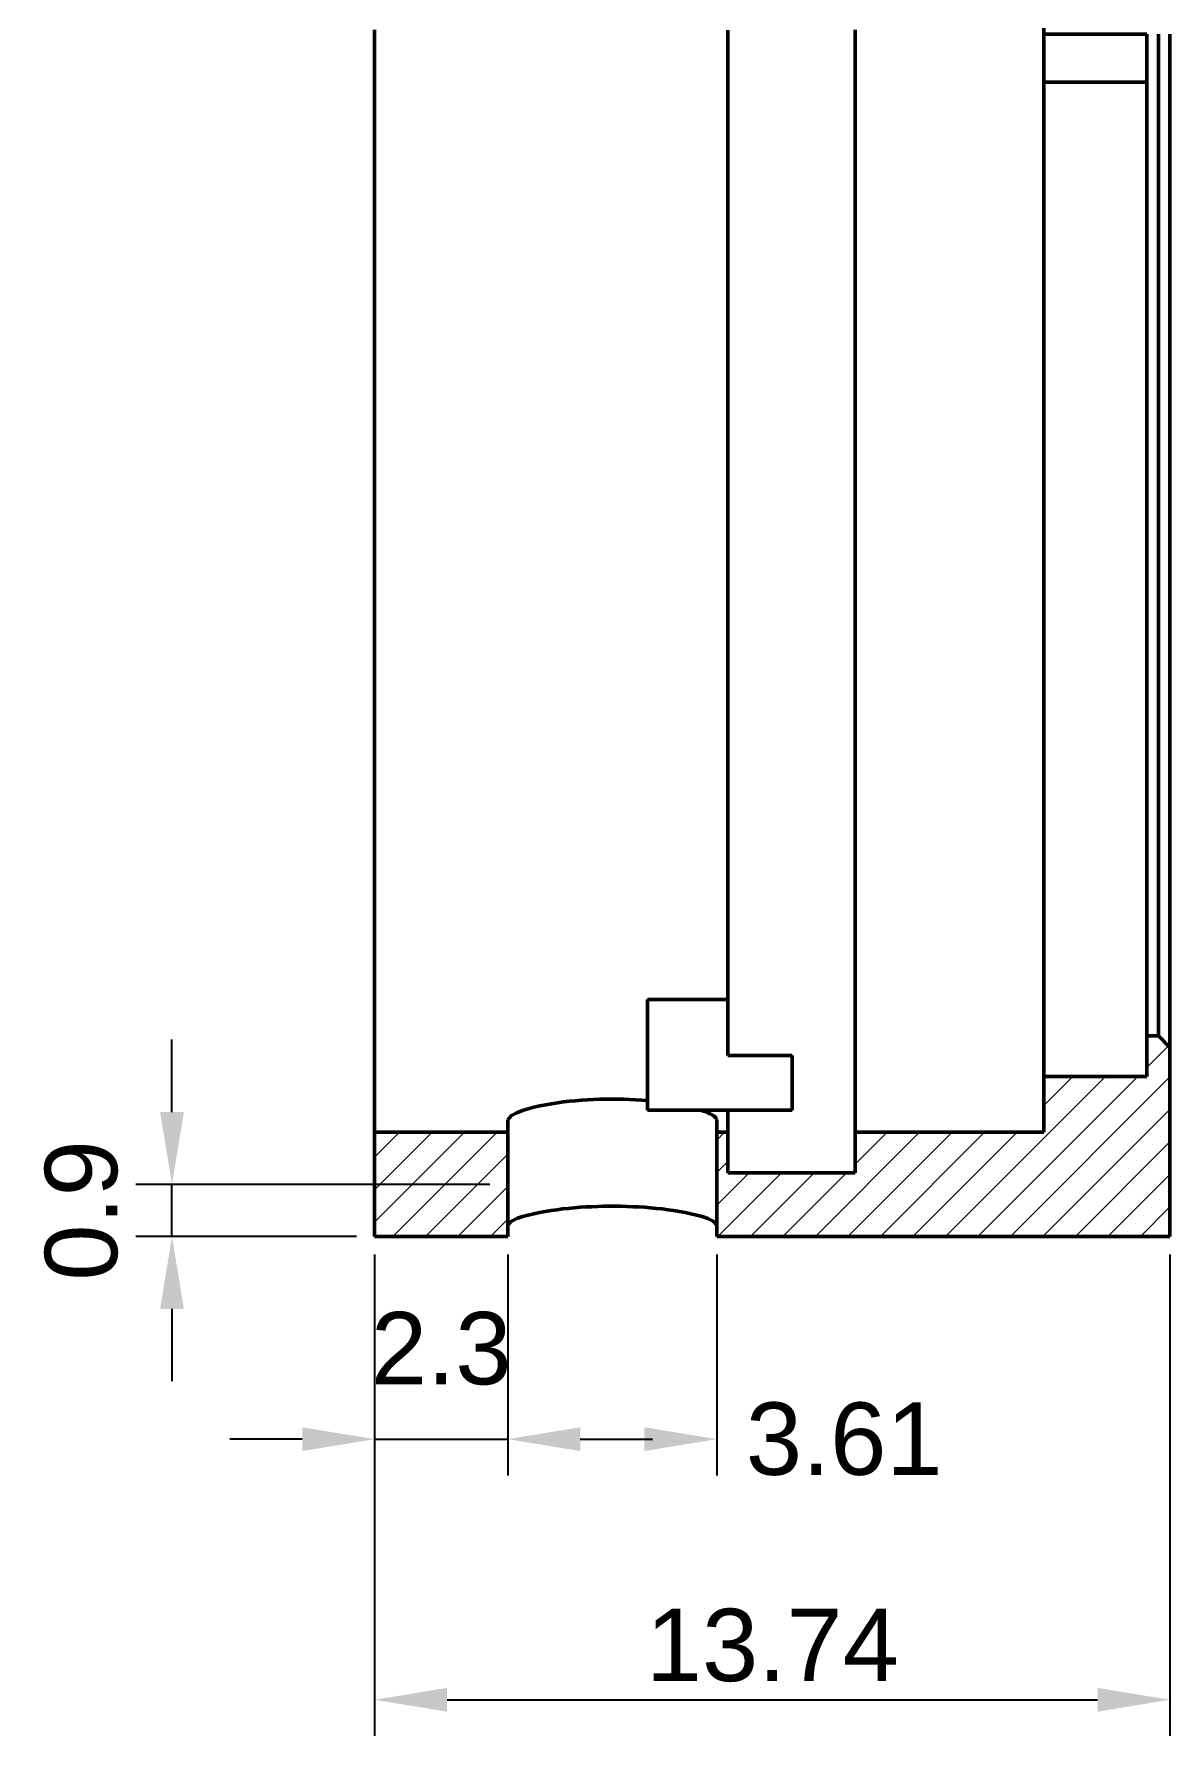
# Model space of a CAD drawing. Header units: millimetres. Extents: x 0 to 900, y 0 to 148.
# Drawn here: x 294.12 to 313.74, y 54.27 to 83.66 of the extents above; entities that cross this region are included whole.
import ezdxf

# ---------------------------------------------------------------- set-up
doc = ezdxf.new("R2010")
doc.units = ezdxf.units.MM
doc.header["$LTSCALE"] = 0.125
for name, color, linetype, lineweight in [('DIM', 7, 'Continuous', 18), ('SECTION_HATCH', 8, 'Continuous', 13), ('VISIBLE', 7, 'Continuous', 50)]:
    doc.layers.add(name, color=color, linetype=linetype, lineweight=lineweight)
doc.styles.add('LiberationSans', font='LiberationSans-Regular.ttf')
doc.dimstyles.new('ISO', dxfattribs={"dimscale": 0.5, "dimtxt": 2.5, "dimasz": 2.5, "dimexe": 1.25, "dimexo": 0.625, "dimtad": 1, "dimdsep": 46, "dimtxsty": 'LiberationSans', "dimcen": 0, "dimazin": 3, "dimtfac": 1, "dimtmove": 0, "dimatfit": 3})

msp = doc.modelspace()

# ---------------------------------------------------------------- hatches: boundary and pattern name
at = {"layer": 'SECTION_HATCH'}
h = msp.add_hatch(dxfattribs=at)
h.set_pattern_fill('ANSI31', scale=0.125)
h.paths.add_polyline_path([(305.91, 62.9), (305.91, 62.95), (305.91, 63), (305.91, 63.05), (305.91, 63.1), (305.91, 63.15), (305.91, 63.2), (305.91, 63.25), (305.91, 63.3), (305.91, 63.35), (305.91, 63.4), (305.91, 63.45), (305.91, 63.5), (305.91, 63.55), (305.91, 63.6), (305.91, 63.65), (305.91, 63.7), (305.91, 63.751), (305.91, 63.801), (305.91, 63.851), (305.91, 63.901), (305.91, 63.951), (305.91, 64.001), (305.91, 64.051), (305.91, 64.101), (305.91, 64.151), (305.91, 64.201), (305.91, 64.251), (305.91, 64.301), (305.91, 64.351), (305.91, 64.401), (305.91, 64.451), (305.91, 64.501), (305.91, 64.551), (305.91, 64.601), (305.91, 64.651), (305.911, 64.7), (305.961, 64.7), (306.011, 64.7), (306.061, 64.7), (306.1, 64.689), (306.1, 64.639), (306.1, 64.589), (306.1, 64.539), (306.1, 64.489), (306.1, 64.439), (306.1, 64.389), (306.1, 64.339), (306.1, 64.289), (306.1, 64.238), (306.1, 64.188), (306.1, 64.138), (306.1, 64.088), (306.1, 64.038), (306.112, 64), (306.162, 64), (306.212, 64), (306.262, 64), (306.312, 64), (306.362, 64), (306.412, 64), (306.462, 64), (306.512, 64), (306.562, 64), (306.612, 64), (306.662, 64), (306.712, 64), (306.762, 64), (306.812, 64), (306.862, 64), (306.912, 64), (306.962, 64), (307.012, 64), (307.062, 64), (307.112, 64), (307.162, 64), (307.212, 64), (307.262, 64), (307.312, 64), (307.362, 64), (307.412, 64), (307.463, 64), (307.513, 64), (307.563, 64), (307.613, 64), (307.663, 64), (307.713, 64), (307.763, 64), (307.813, 64), (307.863, 64), (307.913, 64), (307.963, 64), (308.013, 64), (308.063, 64), (308.113, 64), (308.163, 64), (308.213, 64), (308.263, 64), (308.3, 64.013), (308.3, 64.063), (308.3, 64.113), (308.3, 64.163), (308.3, 64.213), (308.3, 64.263), (308.3, 64.313), (308.3, 64.363), (308.3, 64.413), (308.3, 64.463), (308.3, 64.513), (308.3, 64.563), (308.3, 64.613), (308.3, 64.663), (308.313, 64.7), (308.364, 64.7), (308.414, 64.7), (308.464, 64.7), (308.514, 64.7), (308.564, 64.7), (308.614, 64.7), (308.664, 64.7), (308.714, 64.7), (308.764, 64.7), (308.814, 64.7), (308.864, 64.7), (308.914, 64.7), (308.964, 64.7), (309.014, 64.7), (309.064, 64.7), (309.114, 64.7), (309.164, 64.7), (309.214, 64.7), (309.264, 64.7), (309.314, 64.7), (309.364, 64.7), (309.414, 64.7), (309.464, 64.7), (309.514, 64.7), (309.564, 64.7), (309.614, 64.7), (309.664, 64.7), (309.714, 64.7), (309.764, 64.7), (309.814, 64.7), (309.864, 64.7), (309.914, 64.7), (309.965, 64.7), (310.015, 64.7), (310.065, 64.7), (310.115, 64.7), (310.165, 64.7), (310.215, 64.7), (310.265, 64.7), (310.315, 64.7), (310.365, 64.7), (310.415, 64.7), (310.465, 64.7), (310.515, 64.7), (310.565, 64.7), (310.615, 64.7), (310.665, 64.7), (310.715, 64.7), (310.765, 64.7), (310.815, 64.7), (310.865, 64.7), (310.915, 64.7), (310.965, 64.7), (311.015, 64.7), (311.065, 64.7), (311.115, 64.7), (311.165, 64.7), (311.215, 64.7), (311.265, 64.7), (311.315, 64.7), (311.365, 64.7), (311.415, 64.7), (311.465, 64.7), (311.515, 64.7), (311.56, 64.706), (311.56, 64.756), (311.56, 64.806), (311.56, 64.856), (311.56, 64.906), (311.56, 64.956), (311.56, 65.006), (311.56, 65.056), (311.56, 65.106), (311.56, 65.156), (311.56, 65.206), (311.56, 65.256), (311.56, 65.306), (311.56, 65.356), (311.56, 65.406), (311.56, 65.456), (311.56, 65.506), (311.56, 65.556), (311.56, 65.606), (311.56, 65.656), (311.601, 65.665), (311.651, 65.665), (311.701, 65.665), (311.751, 65.665), (311.801, 65.665), (311.851, 65.665), (311.901, 65.665), (311.951, 65.665), (312.001, 65.665), (312.051, 65.665), (312.101, 65.665), (312.151, 65.665), (312.202, 65.665), (312.252, 65.665), (312.302, 65.665), (312.352, 65.665), (312.402, 65.665), (312.452, 65.665), (312.502, 65.665), (312.552, 65.665), (312.602, 65.665), (312.652, 65.665), (312.702, 65.665), (312.752, 65.665), (312.802, 65.665), (312.852, 65.665), (312.902, 65.665), (312.952, 65.665), (313.002, 65.665), (313.052, 65.665), (313.102, 65.665), (313.152, 65.665), (313.202, 65.665), (313.252, 65.665), (313.302, 65.665), (313.336, 65.681), (313.336, 65.731), (313.336, 65.781), (313.336, 65.831), (313.336, 65.881), (313.336, 65.931), (313.336, 65.981), (313.336, 66.031), (313.336, 66.081), (313.336, 66.131), (313.336, 66.182), (313.336, 66.232), (313.336, 66.282), (313.336, 66.332), (313.353, 66.365), (313.403, 66.365), (313.453, 66.365), (313.503, 66.365), (313.548, 66.353), (313.583, 66.318), (313.619, 66.282), (313.654, 66.247), (313.689, 66.212), (313.725, 66.176), (313.736, 66.131), (313.736, 66.081), (313.736, 66.031), (313.736, 65.981), (313.736, 65.931), (313.736, 65.881), (313.736, 65.831), (313.736, 65.781), (313.736, 65.731), (313.736, 65.681), (313.736, 65.631), (313.736, 65.581), (313.736, 65.531), (313.736, 65.48), (313.736, 65.43), (313.736, 65.38), (313.736, 65.33), (313.736, 65.28), (313.736, 65.23), (313.736, 65.18), (313.736, 65.13), (313.736, 65.08), (313.736, 65.03), (313.736, 64.98), (313.736, 64.93), (313.736, 64.88), (313.736, 64.83), (313.736, 64.78), (313.736, 64.73), (313.736, 64.68), (313.736, 64.63), (313.736, 64.58), (313.736, 64.53), (313.736, 64.48), (313.736, 64.43), (313.736, 64.38), (313.736, 64.33), (313.736, 64.28), (313.736, 64.23), (313.736, 64.18), (313.736, 64.13), (313.736, 64.08), (313.736, 64.03), (313.736, 63.98), (313.736, 63.93), (313.736, 63.879), (313.736, 63.829), (313.736, 63.779), (313.736, 63.729), (313.736, 63.679), (313.736, 63.629), (313.736, 63.579), (313.736, 63.529), (313.736, 63.479), (313.736, 63.429), (313.736, 63.379), (313.736, 63.329), (313.736, 63.279), (313.736, 63.229), (313.736, 63.179), (313.736, 63.129), (313.736, 63.079), (313.736, 63.029), (313.736, 62.979), (313.736, 62.929), (313.715, 62.9), (313.665, 62.9), (313.615, 62.9), (313.565, 62.9), (313.515, 62.9), (313.465, 62.9), (313.415, 62.9), (313.365, 62.9), (313.315, 62.9), (313.265, 62.9), (313.215, 62.9), (313.165, 62.9), (313.114, 62.9), (313.064, 62.9), (313.014, 62.9), (312.964, 62.9), (312.914, 62.9), (312.864, 62.9), (312.814, 62.9), (312.764, 62.9), (312.714, 62.9), (312.664, 62.9), (312.614, 62.9), (312.564, 62.9), (312.514, 62.9), (312.464, 62.9), (312.414, 62.9), (312.364, 62.9), (312.314, 62.9), (312.264, 62.9), (312.214, 62.9), (312.164, 62.9), (312.114, 62.9), (312.064, 62.9), (312.014, 62.9), (311.964, 62.9), (311.914, 62.9), (311.864, 62.9), (311.814, 62.9), (311.764, 62.9), (311.714, 62.9), (311.664, 62.9), (311.614, 62.9), (311.564, 62.9), (311.513, 62.9), (311.463, 62.9), (311.413, 62.9), (311.363, 62.9), (311.313, 62.9), (311.263, 62.9), (311.213, 62.9), (311.163, 62.9), (311.113, 62.9), (311.063, 62.9), (311.013, 62.9), (310.963, 62.9), (310.913, 62.9), (310.863, 62.9), (310.813, 62.9), (310.763, 62.9), (310.713, 62.9), (310.663, 62.9), (310.613, 62.9), (310.563, 62.9), (310.513, 62.9), (310.463, 62.9), (310.413, 62.9), (310.363, 62.9), (310.313, 62.9), (310.263, 62.9), (310.213, 62.9), (310.163, 62.9), (310.113, 62.9), (310.063, 62.9), (310.013, 62.9), (309.963, 62.9), (309.912, 62.9), (309.862, 62.9), (309.812, 62.9), (309.762, 62.9), (309.712, 62.9), (309.662, 62.9), (309.612, 62.9), (309.562, 62.9), (309.512, 62.9), (309.462, 62.9), (309.412, 62.9), (309.362, 62.9), (309.312, 62.9), (309.262, 62.9), (309.212, 62.9), (309.162, 62.9), (309.112, 62.9), (309.062, 62.9), (309.012, 62.9), (308.962, 62.9), (308.912, 62.9), (308.862, 62.9), (308.812, 62.9), (308.762, 62.9), (308.712, 62.9), (308.662, 62.9), (308.612, 62.9), (308.562, 62.9), (308.512, 62.9), (308.462, 62.9), (308.412, 62.9), (308.362, 62.9), (308.311, 62.9), (308.261, 62.9), (308.211, 62.9), (308.161, 62.9), (308.111, 62.9), (308.061, 62.9), (308.011, 62.9), (307.961, 62.9), (307.911, 62.9), (307.861, 62.9), (307.811, 62.9), (307.761, 62.9), (307.711, 62.9), (307.661, 62.9), (307.611, 62.9), (307.561, 62.9), (307.511, 62.9), (307.461, 62.9), (307.411, 62.9), (307.361, 62.9), (307.311, 62.9), (307.261, 62.9), (307.211, 62.9), (307.161, 62.9), (307.111, 62.9), (307.061, 62.9), (307.011, 62.9), (306.961, 62.9), (306.911, 62.9), (306.861, 62.9), (306.811, 62.9), (306.761, 62.9), (306.71, 62.9), (306.66, 62.9), (306.61, 62.9), (306.56, 62.9), (306.51, 62.9), (306.46, 62.9), (306.41, 62.9), (306.36, 62.9), (306.31, 62.9), (306.26, 62.9), (306.21, 62.9), (306.16, 62.9), (306.11, 62.9), (306.06, 62.9), (306.01, 62.9), (305.96, 62.9)])
h = msp.add_hatch(dxfattribs=at)
h.set_pattern_fill('ANSI31', scale=0.125)
h.paths.add_polyline_path([(300, 62.9), (300, 62.95), (300, 63), (300, 63.05), (300, 63.1), (300, 63.15), (300, 63.2), (300, 63.25), (300, 63.3), (300, 63.35), (300, 63.4), (300, 63.45), (300, 63.5), (300, 63.55), (300, 63.6), (300, 63.65), (300, 63.7), (300, 63.75), (300, 63.8), (300, 63.85), (300, 63.9), (300, 63.95), (300, 64), (300, 64.05), (300, 64.1), (300, 64.15), (300, 64.2), (300, 64.25), (300, 64.3), (300, 64.35), (300, 64.4), (300, 64.45), (300, 64.5), (300, 64.55), (300, 64.6), (300, 64.65), (300, 64.7), (300.05, 64.7), (300.1, 64.7), (300.15, 64.7), (300.2, 64.7), (300.25, 64.7), (300.3, 64.7), (300.35, 64.7), (300.4, 64.7), (300.45, 64.7), (300.5, 64.7), (300.55, 64.7), (300.6, 64.7), (300.65, 64.7), (300.7, 64.7), (300.75, 64.7), (300.8, 64.7), (300.85, 64.7), (300.9, 64.7), (300.95, 64.7), (301, 64.7), (301.05, 64.7), (301.1, 64.7), (301.15, 64.7), (301.2, 64.7), (301.25, 64.7), (301.3, 64.7), (301.35, 64.7), (301.4, 64.7), (301.45, 64.7), (301.5, 64.7), (301.55, 64.7), (301.6, 64.7), (301.65, 64.7), (301.7, 64.7), (301.75, 64.7), (301.8, 64.7), (301.85, 64.7), (301.9, 64.7), (301.95, 64.7), (302, 64.7), (302.05, 64.7), (302.1, 64.7), (302.15, 64.7), (302.2, 64.7), (302.25, 64.7), (302.3, 64.7), (302.3, 64.65), (302.3, 64.6), (302.3, 64.55), (302.3, 64.5), (302.3, 64.45), (302.3, 64.4), (302.3, 64.35), (302.3, 64.3), (302.3, 64.25), (302.3, 64.2), (302.3, 64.15), (302.3, 64.1), (302.3, 64.05), (302.3, 64), (302.3, 63.95), (302.3, 63.9), (302.3, 63.85), (302.3, 63.8), (302.3, 63.75), (302.3, 63.7), (302.3, 63.65), (302.3, 63.6), (302.3, 63.55), (302.3, 63.5), (302.3, 63.45), (302.3, 63.4), (302.3, 63.35), (302.3, 63.3), (302.3, 63.25), (302.3, 63.2), (302.3, 63.15), (302.3, 63.1), (302.3, 63.05), (302.3, 63), (302.3, 62.95), (302.3, 62.9), (302.25, 62.9), (302.2, 62.9), (302.15, 62.9), (302.1, 62.9), (302.05, 62.9), (302, 62.9), (301.95, 62.9), (301.9, 62.9), (301.85, 62.9), (301.8, 62.9), (301.75, 62.9), (301.7, 62.9), (301.65, 62.9), (301.6, 62.9), (301.55, 62.9), (301.5, 62.9), (301.45, 62.9), (301.4, 62.9), (301.35, 62.9), (301.3, 62.9), (301.25, 62.9), (301.2, 62.9), (301.15, 62.9), (301.1, 62.9), (301.05, 62.9), (301, 62.9), (300.95, 62.9), (300.9, 62.9), (300.85, 62.9), (300.8, 62.9), (300.75, 62.9), (300.7, 62.9), (300.65, 62.9), (300.6, 62.9), (300.55, 62.9), (300.5, 62.9), (300.45, 62.9), (300.4, 62.9), (300.35, 62.9), (300.3, 62.9), (300.25, 62.9), (300.2, 62.9), (300.15, 62.9), (300.1, 62.9), (300.05, 62.9)])

# ---------------------------------------------------------------- linework, layer by layer
at = {"layer": 'VISIBLE'}
for p, q in [((311.56, 83.665), (313.336, 83.665)), ((311.56, 82.834), (313.336, 82.834)), ((304.71, 66.994), (306.1, 66.994)), ((313.336, 66.365), (313.536, 66.365)), ((313.336, 65.665), (313.336, 66.365)), ((313.536, 66.365), (313.736, 66.165)), ((313.736, 62.9), (313.736, 66.165)), ((306.1, 66.024), (307.21, 66.024)), ((313.336, 65.665), (311.56, 65.665)), ((311.56, 64.7), (311.56, 65.665)), ((304.71, 65.08), (304.71, 65.248)), ((305.642, 65.08), (306.1, 65.08)), ((306.1, 65.08), (307.21, 65.08)), ((300, 64.7), (302.3, 64.7)), ((300, 62.9), (300, 64.7)), ((302.3, 62.9), (302.3, 64.7)), ((305.91, 62.9), (305.91, 64.7)), ((305.91, 64.7), (306.1, 64.7)), ((306.1, 64), (306.1, 64.7)), ((308.3, 64.7), (311.56, 64.7)), ((308.3, 64), (308.3, 64.7)), ((306.1, 64), (308.3, 64)), ((300, 62.9), (302.3, 62.9)), ((305.91, 62.9), (313.736, 62.9))]:
    msp.add_line(p, q, dxfattribs=at)
for points in [[(311.56, 83.665), (311.56, 83.765)], [(300, 64.7), (300, 64.8), (300, 64.9), (300, 65.001), (300, 65.101), (300, 65.201), (300, 65.301), (300, 65.401), (300, 65.501), (300, 65.602), (300, 65.702), (300, 65.802), (300, 65.902), (300, 66.002), (300, 66.103), (300, 66.203), (300, 66.303), (300, 66.403), (300, 66.503), (300, 66.604), (300, 66.704), (300, 66.804), (300, 66.904), (300, 67.004), (300, 67.104), (300, 67.205), (300, 67.305), (300, 67.405), (300, 67.505), (300, 67.605), (300, 67.706), (300, 67.806), (300, 67.906), (300, 68.006), (300, 68.106), (300, 68.207), (300, 68.307), (300, 68.407), (300, 68.507), (300, 68.607), (300, 68.707), (300, 68.808), (300, 68.908), (300, 69.008), (300, 69.108), (300, 69.208), (300, 69.309), (300, 69.409), (300, 69.509), (300, 69.609), (300, 69.709), (300, 69.81), (300, 69.91), (300, 70.01), (300, 70.11), (300, 70.21), (300, 70.31), (300, 70.411), (300, 70.511), (300, 70.611), (300, 70.711), (300, 70.811), (300, 70.912), (300, 71.012), (300, 71.112), (300, 71.212), (300, 71.312), (300, 71.412), (300, 71.513), (300, 71.613), (300, 71.713), (300, 71.813), (300, 71.913), (300, 72.014), (300, 72.114), (300, 72.214), (300, 72.314), (300, 72.414), (300, 72.515), (300, 72.615), (300, 72.715), (300, 72.815), (300, 72.915), (300, 73.015), (300, 73.116), (300, 73.216), (300, 73.316), (300, 73.416), (300, 73.516), (300, 73.617), (300, 73.717), (300, 73.817), (300, 73.917), (300, 74.017), (300, 74.118), (300, 74.218), (300, 74.318), (300, 74.418), (300, 74.518), (300, 74.618), (300, 74.719), (300, 74.819), (300, 74.919), (300, 75.019), (300, 75.119), (300, 75.22), (300, 75.32), (300, 75.42), (300, 75.52), (300, 75.62), (300, 75.721), (300, 75.821), (300, 75.921), (300, 76.021), (300, 76.121), (300, 76.221), (300, 76.322), (300, 76.422), (300, 76.522), (300, 76.622), (300, 76.722), (300, 76.823), (300, 76.923), (300, 77.023), (300, 77.123), (300, 77.223), (300, 77.323), (300, 77.424), (300, 77.524), (300, 77.624), (300, 77.724), (300, 77.824), (300, 77.925), (300, 78.025), (300, 78.125), (300, 78.225), (300, 78.325), (300, 78.426), (300, 78.526), (300, 78.626), (300, 78.726), (300, 78.826), (300, 78.926), (300, 79.027), (300, 79.127), (300, 79.227), (300, 79.327), (300, 79.427), (300, 79.528), (300, 79.628), (300, 79.728), (300, 79.828), (300, 79.928), (300, 80.029), (300, 80.129), (300, 80.229), (300, 80.329), (300, 80.429), (300, 80.529), (300, 80.63), (300, 80.73), (300, 80.83), (300, 80.93), (300, 81.03), (300, 81.131), (300, 81.231), (300, 81.331), (300, 81.431), (300, 81.531), (300, 81.632), (300, 81.732), (300, 81.832), (300, 81.932), (300, 82.032), (300, 82.132), (300, 82.233), (300, 82.333), (300, 82.433), (300, 82.533), (300, 82.633), (300, 82.734), (300, 82.834), (300, 82.934), (300, 83.034), (300, 83.134), (300, 83.234), (300, 83.335), (300, 83.435), (300, 83.535), (300, 83.635), (300, 83.735)], [(306.1, 66.994), (306.1, 67.094), (306.1, 67.195), (306.1, 67.295), (306.1, 67.395), (306.1, 67.495), (306.1, 67.596), (306.1, 67.696), (306.1, 67.796), (306.1, 67.896), (306.1, 67.996), (306.1, 68.097), (306.1, 68.197), (306.1, 68.297), (306.1, 68.397), (306.1, 68.497), (306.1, 68.598), (306.1, 68.698), (306.1, 68.798), (306.1, 68.898), (306.1, 68.999), (306.1, 69.099), (306.1, 69.199), (306.1, 69.299), (306.1, 69.399), (306.1, 69.5), (306.1, 69.6), (306.1, 69.7), (306.1, 69.8), (306.1, 69.901), (306.1, 70.001), (306.1, 70.101), (306.1, 70.201), (306.1, 70.301), (306.1, 70.402), (306.1, 70.502), (306.1, 70.602), (306.1, 70.702), (306.1, 70.802), (306.1, 70.903), (306.1, 71.003), (306.1, 71.103), (306.1, 71.203), (306.1, 71.304), (306.1, 71.404), (306.1, 71.504), (306.1, 71.604), (306.1, 71.704), (306.1, 71.805), (306.1, 71.905), (306.1, 72.005), (306.1, 72.105), (306.1, 72.206), (306.1, 72.306), (306.1, 72.406), (306.1, 72.506), (306.1, 72.606), (306.1, 72.707), (306.1, 72.807), (306.1, 72.907), (306.1, 73.007), (306.1, 73.107), (306.1, 73.208), (306.1, 73.308), (306.1, 73.408), (306.1, 73.508), (306.1, 73.609), (306.1, 73.709), (306.1, 73.809), (306.1, 73.909), (306.1, 74.009), (306.1, 74.11), (306.1, 74.21), (306.1, 74.31), (306.1, 74.41), (306.1, 74.511), (306.1, 74.611), (306.1, 74.711), (306.1, 74.811), (306.1, 74.911), (306.1, 75.012), (306.1, 75.112), (306.1, 75.212), (306.1, 75.312), (306.1, 75.412), (306.1, 75.513), (306.1, 75.613), (306.1, 75.713), (306.1, 75.813), (306.1, 75.914), (306.1, 76.014), (306.1, 76.114), (306.1, 76.214), (306.1, 76.314), (306.1, 76.415), (306.1, 76.515), (306.1, 76.615), (306.1, 76.715), (306.1, 76.816), (306.1, 76.916), (306.1, 77.016), (306.1, 77.116), (306.1, 77.216), (306.1, 77.317), (306.1, 77.417), (306.1, 77.517), (306.1, 77.617), (306.1, 77.717), (306.1, 77.818), (306.1, 77.918), (306.1, 78.018), (306.1, 78.118), (306.1, 78.219), (306.1, 78.319), (306.1, 78.419), (306.1, 78.519), (306.1, 78.619), (306.1, 78.72), (306.1, 78.82), (306.1, 78.92), (306.1, 79.02), (306.1, 79.121), (306.1, 79.221), (306.1, 79.321), (306.1, 79.421), (306.1, 79.521), (306.1, 79.622), (306.1, 79.722), (306.1, 79.822), (306.1, 79.922), (306.1, 80.022), (306.1, 80.123), (306.1, 80.223), (306.1, 80.323), (306.1, 80.423), (306.1, 80.524), (306.1, 80.624), (306.1, 80.724), (306.1, 80.824), (306.1, 80.924), (306.1, 81.025), (306.1, 81.125), (306.1, 81.225), (306.1, 81.325), (306.1, 81.426), (306.1, 81.526), (306.1, 81.626), (306.1, 81.726), (306.1, 81.826), (306.1, 81.927), (306.1, 82.027), (306.1, 82.127), (306.1, 82.227), (306.1, 82.328), (306.1, 82.428), (306.1, 82.528), (306.1, 82.628), (306.1, 82.728), (306.1, 82.829), (306.1, 82.929), (306.1, 83.029), (306.1, 83.129), (306.1, 83.229), (306.1, 83.33), (306.1, 83.43), (306.1, 83.53), (306.1, 83.63), (306.1, 83.731)], [(308.3, 64.7), (308.3, 64.8), (308.3, 64.9), (308.3, 65.001), (308.3, 65.101), (308.3, 65.201), (308.3, 65.301), (308.3, 65.401), (308.3, 65.501), (308.3, 65.602), (308.3, 65.702), (308.3, 65.802), (308.3, 65.902), (308.3, 66.002), (308.3, 66.103), (308.3, 66.203), (308.3, 66.303), (308.3, 66.403), (308.3, 66.503), (308.3, 66.604), (308.3, 66.704), (308.3, 66.804), (308.3, 66.904), (308.3, 67.004), (308.3, 67.104), (308.3, 67.205), (308.3, 67.305), (308.3, 67.405), (308.3, 67.505), (308.3, 67.605), (308.3, 67.706), (308.3, 67.806), (308.3, 67.906), (308.3, 68.006), (308.3, 68.106), (308.3, 68.207), (308.3, 68.307), (308.3, 68.407), (308.3, 68.507), (308.3, 68.607), (308.3, 68.707), (308.3, 68.808), (308.3, 68.908), (308.3, 69.008), (308.3, 69.108), (308.3, 69.208), (308.3, 69.309), (308.3, 69.409), (308.3, 69.509), (308.3, 69.609), (308.3, 69.709), (308.3, 69.81), (308.3, 69.91), (308.3, 70.01), (308.3, 70.11), (308.3, 70.21), (308.3, 70.31), (308.3, 70.411), (308.3, 70.511), (308.3, 70.611), (308.3, 70.711), (308.3, 70.811), (308.3, 70.912), (308.3, 71.012), (308.3, 71.112), (308.3, 71.212), (308.3, 71.312), (308.3, 71.412), (308.3, 71.513), (308.3, 71.613), (308.3, 71.713), (308.3, 71.813), (308.3, 71.913), (308.3, 72.014), (308.3, 72.114), (308.3, 72.214), (308.3, 72.314), (308.3, 72.414), (308.3, 72.515), (308.3, 72.615), (308.3, 72.715), (308.3, 72.815), (308.3, 72.915), (308.3, 73.015), (308.3, 73.116), (308.3, 73.216), (308.3, 73.316), (308.3, 73.416), (308.3, 73.516), (308.3, 73.617), (308.3, 73.717), (308.3, 73.817), (308.3, 73.917), (308.3, 74.017), (308.3, 74.118), (308.3, 74.218), (308.3, 74.318), (308.3, 74.418), (308.3, 74.518), (308.3, 74.618), (308.3, 74.719), (308.3, 74.819), (308.3, 74.919), (308.3, 75.019), (308.3, 75.119), (308.3, 75.22), (308.3, 75.32), (308.3, 75.42), (308.3, 75.52), (308.3, 75.62), (308.3, 75.721), (308.3, 75.821), (308.3, 75.921), (308.3, 76.021), (308.3, 76.121), (308.3, 76.221), (308.3, 76.322), (308.3, 76.422), (308.3, 76.522), (308.3, 76.622), (308.3, 76.722), (308.3, 76.823), (308.3, 76.923), (308.3, 77.023), (308.3, 77.123), (308.3, 77.223), (308.3, 77.323), (308.3, 77.424), (308.3, 77.524), (308.3, 77.624), (308.3, 77.724), (308.3, 77.824), (308.3, 77.925), (308.3, 78.025), (308.3, 78.125), (308.3, 78.225), (308.3, 78.325), (308.3, 78.426), (308.3, 78.526), (308.3, 78.626), (308.3, 78.726), (308.3, 78.826), (308.3, 78.926), (308.3, 79.027), (308.3, 79.127), (308.3, 79.227), (308.3, 79.327), (308.3, 79.427), (308.3, 79.528), (308.3, 79.628), (308.3, 79.728), (308.3, 79.828), (308.3, 79.928), (308.3, 80.029), (308.3, 80.129), (308.3, 80.229), (308.3, 80.329), (308.3, 80.429), (308.3, 80.529), (308.3, 80.63), (308.3, 80.73), (308.3, 80.83), (308.3, 80.93), (308.3, 81.03), (308.3, 81.131), (308.3, 81.231), (308.3, 81.331), (308.3, 81.431), (308.3, 81.531), (308.3, 81.632), (308.3, 81.732), (308.3, 81.832), (308.3, 81.932), (308.3, 82.032), (308.3, 82.132), (308.3, 82.233), (308.3, 82.333), (308.3, 82.433), (308.3, 82.533), (308.3, 82.633), (308.3, 82.734), (308.3, 82.834), (308.3, 82.934), (308.3, 83.034), (308.3, 83.134), (308.3, 83.234), (308.3, 83.335), (308.3, 83.435), (308.3, 83.535), (308.3, 83.635), (308.3, 83.735)], [(311.56, 82.834), (311.56, 82.938), (311.56, 83.042), (311.56, 83.145), (311.56, 83.249), (311.56, 83.353), (311.56, 83.457), (311.56, 83.561), (311.56, 83.665)], [(313.336, 66.365), (313.336, 66.466), (313.336, 66.566), (313.336, 66.667), (313.336, 66.767), (313.336, 66.868), (313.336, 66.968), (313.336, 67.069), (313.336, 67.17), (313.336, 67.27), (313.336, 67.371), (313.336, 67.471), (313.336, 67.572), (313.336, 67.673), (313.336, 67.773), (313.336, 67.874), (313.336, 67.974), (313.336, 68.075), (313.336, 68.175), (313.336, 68.276), (313.336, 68.377), (313.336, 68.477), (313.336, 68.578), (313.336, 68.678), (313.336, 68.779), (313.336, 68.88), (313.336, 68.98), (313.336, 69.081), (313.336, 69.181), (313.336, 69.282), (313.336, 69.382), (313.336, 69.483), (313.336, 69.584), (313.336, 69.684), (313.336, 69.785), (313.336, 69.885), (313.336, 69.986), (313.336, 70.087), (313.336, 70.187), (313.336, 70.288), (313.336, 70.388), (313.336, 70.489), (313.336, 70.589), (313.336, 70.69), (313.336, 70.791), (313.336, 70.891), (313.336, 70.992), (313.336, 71.092), (313.336, 71.193), (313.336, 71.293), (313.336, 71.394), (313.336, 71.495), (313.336, 71.595), (313.336, 71.696), (313.336, 71.796), (313.336, 71.897), (313.336, 71.998), (313.336, 72.098), (313.336, 72.199), (313.336, 72.299), (313.336, 72.4), (313.336, 72.5), (313.336, 72.601), (313.336, 72.702), (313.336, 72.802), (313.336, 72.903), (313.336, 73.003), (313.336, 73.104), (313.336, 73.205), (313.336, 73.305), (313.336, 73.406), (313.336, 73.506), (313.336, 73.607), (313.336, 73.707), (313.336, 73.808), (313.336, 73.909), (313.336, 74.009), (313.336, 74.11), (313.336, 74.21), (313.336, 74.311), (313.336, 74.412), (313.336, 74.512), (313.336, 74.613), (313.336, 74.713), (313.336, 74.814), (313.336, 74.914), (313.336, 75.015), (313.336, 75.116), (313.336, 75.216), (313.336, 75.317), (313.336, 75.417), (313.336, 75.518), (313.336, 75.618), (313.336, 75.719), (313.336, 75.82), (313.336, 75.92), (313.336, 76.021), (313.336, 76.121), (313.336, 76.222), (313.336, 76.323), (313.336, 76.423), (313.336, 76.524), (313.336, 76.624), (313.336, 76.725), (313.336, 76.825), (313.336, 76.926), (313.336, 77.027), (313.336, 77.127), (313.336, 77.228), (313.336, 77.328), (313.336, 77.429), (313.336, 77.53), (313.336, 77.63), (313.336, 77.731), (313.336, 77.831), (313.336, 77.932), (313.336, 78.032), (313.336, 78.133), (313.336, 78.234), (313.336, 78.334), (313.336, 78.435), (313.336, 78.535), (313.336, 78.636), (313.336, 78.737), (313.336, 78.837), (313.336, 78.938), (313.336, 79.038), (313.336, 79.139), (313.336, 79.239), (313.336, 79.34), (313.336, 79.441), (313.336, 79.541), (313.336, 79.642), (313.336, 79.742), (313.336, 79.843), (313.336, 79.943), (313.336, 80.044), (313.336, 80.145), (313.336, 80.245), (313.336, 80.346), (313.336, 80.446), (313.336, 80.547), (313.336, 80.648), (313.336, 80.748), (313.336, 80.849), (313.336, 80.949), (313.336, 81.05), (313.336, 81.15), (313.336, 81.251), (313.336, 81.352), (313.336, 81.452), (313.336, 81.553), (313.336, 81.653), (313.336, 81.754), (313.336, 81.855), (313.336, 81.955), (313.336, 82.056), (313.336, 82.156), (313.336, 82.257), (313.336, 82.357), (313.336, 82.458), (313.336, 82.559), (313.336, 82.659), (313.336, 82.76), (313.336, 82.86), (313.336, 82.961), (313.336, 83.062), (313.336, 83.162), (313.336, 83.263), (313.336, 83.363), (313.336, 83.464), (313.336, 83.564), (313.336, 83.665)], [(313.536, 66.365), (313.536, 66.466), (313.536, 66.566), (313.536, 66.667), (313.536, 66.767), (313.536, 66.868), (313.536, 66.968), (313.536, 67.069), (313.536, 67.17), (313.536, 67.27), (313.536, 67.371), (313.536, 67.471), (313.536, 67.572), (313.536, 67.673), (313.536, 67.773), (313.536, 67.874), (313.536, 67.974), (313.536, 68.075), (313.536, 68.175), (313.536, 68.276), (313.536, 68.377), (313.536, 68.477), (313.536, 68.578), (313.536, 68.678), (313.536, 68.779), (313.536, 68.88), (313.536, 68.98), (313.536, 69.081), (313.536, 69.181), (313.536, 69.282), (313.536, 69.382), (313.536, 69.483), (313.536, 69.584), (313.536, 69.684), (313.536, 69.785), (313.536, 69.885), (313.536, 69.986), (313.536, 70.087), (313.536, 70.187), (313.536, 70.288), (313.536, 70.388), (313.536, 70.489), (313.536, 70.589), (313.536, 70.69), (313.536, 70.791), (313.536, 70.891), (313.536, 70.992), (313.536, 71.092), (313.536, 71.193), (313.536, 71.293), (313.536, 71.394), (313.536, 71.495), (313.536, 71.595), (313.536, 71.696), (313.536, 71.796), (313.536, 71.897), (313.536, 71.998), (313.536, 72.098), (313.536, 72.199), (313.536, 72.299), (313.536, 72.4), (313.536, 72.5), (313.536, 72.601), (313.536, 72.702), (313.536, 72.802), (313.536, 72.903), (313.536, 73.003), (313.536, 73.104), (313.536, 73.205), (313.536, 73.305), (313.536, 73.406), (313.536, 73.506), (313.536, 73.607), (313.536, 73.707), (313.536, 73.808), (313.536, 73.909), (313.536, 74.009), (313.536, 74.11), (313.536, 74.21), (313.536, 74.311), (313.536, 74.412), (313.536, 74.512), (313.536, 74.613), (313.536, 74.713), (313.536, 74.814), (313.536, 74.914), (313.536, 75.015), (313.536, 75.116), (313.536, 75.216), (313.536, 75.317), (313.536, 75.417), (313.536, 75.518), (313.536, 75.618), (313.536, 75.719), (313.536, 75.82), (313.536, 75.92), (313.536, 76.021), (313.536, 76.121), (313.536, 76.222), (313.536, 76.323), (313.536, 76.423), (313.536, 76.524), (313.536, 76.624), (313.536, 76.725), (313.536, 76.825), (313.536, 76.926), (313.536, 77.027), (313.536, 77.127), (313.536, 77.228), (313.536, 77.328), (313.536, 77.429), (313.536, 77.53), (313.536, 77.63), (313.536, 77.731), (313.536, 77.831), (313.536, 77.932), (313.536, 78.032), (313.536, 78.133), (313.536, 78.234), (313.536, 78.334), (313.536, 78.435), (313.536, 78.535), (313.536, 78.636), (313.536, 78.737), (313.536, 78.837), (313.536, 78.938), (313.536, 79.038), (313.536, 79.139), (313.536, 79.239), (313.536, 79.34), (313.536, 79.441), (313.536, 79.541), (313.536, 79.642), (313.536, 79.742), (313.536, 79.843), (313.536, 79.943), (313.536, 80.044), (313.536, 80.145), (313.536, 80.245), (313.536, 80.346), (313.536, 80.446), (313.536, 80.547), (313.536, 80.648), (313.536, 80.748), (313.536, 80.849), (313.536, 80.949), (313.536, 81.05), (313.536, 81.15), (313.536, 81.251), (313.536, 81.352), (313.536, 81.452), (313.536, 81.553), (313.536, 81.653), (313.536, 81.754), (313.536, 81.855), (313.536, 81.955), (313.536, 82.056), (313.536, 82.156), (313.536, 82.257), (313.536, 82.357), (313.536, 82.458), (313.536, 82.559), (313.536, 82.659), (313.536, 82.76), (313.536, 82.86), (313.536, 82.961), (313.536, 83.062), (313.536, 83.162), (313.536, 83.263), (313.536, 83.363), (313.536, 83.464), (313.536, 83.564), (313.536, 83.665)], [(313.736, 66.165), (313.736, 66.266), (313.736, 66.366), (313.736, 66.467), (313.736, 66.567), (313.736, 66.668), (313.736, 66.768), (313.736, 66.869), (313.736, 66.97), (313.736, 67.07), (313.736, 67.171), (313.736, 67.271), (313.736, 67.372), (313.736, 67.472), (313.736, 67.573), (313.736, 67.674), (313.736, 67.774), (313.736, 67.875), (313.736, 67.975), (313.736, 68.076), (313.736, 68.176), (313.736, 68.277), (313.736, 68.378), (313.736, 68.478), (313.736, 68.579), (313.736, 68.679), (313.736, 68.78), (313.736, 68.881), (313.736, 68.981), (313.736, 69.082), (313.736, 69.182), (313.736, 69.283), (313.736, 69.383), (313.736, 69.484), (313.736, 69.585), (313.736, 69.685), (313.736, 69.786), (313.736, 69.886), (313.736, 69.987), (313.736, 70.087), (313.736, 70.188), (313.736, 70.289), (313.736, 70.389), (313.736, 70.49), (313.736, 70.59), (313.736, 70.691), (313.736, 70.791), (313.736, 70.892), (313.736, 70.993), (313.736, 71.093), (313.736, 71.194), (313.736, 71.294), (313.736, 71.395), (313.736, 71.495), (313.736, 71.596), (313.736, 71.697), (313.736, 71.797), (313.736, 71.898), (313.736, 71.998), (313.736, 72.099), (313.736, 72.199), (313.736, 72.3), (313.736, 72.401), (313.736, 72.501), (313.736, 72.602), (313.736, 72.702), (313.736, 72.803), (313.736, 72.904), (313.736, 73.004), (313.736, 73.105), (313.736, 73.205), (313.736, 73.306), (313.736, 73.406), (313.736, 73.507), (313.736, 73.608), (313.736, 73.708), (313.736, 73.809), (313.736, 73.909), (313.736, 74.01), (313.736, 74.11), (313.736, 74.211), (313.736, 74.312), (313.736, 74.412), (313.736, 74.513), (313.736, 74.613), (313.736, 74.714), (313.736, 74.814), (313.736, 74.915), (313.736, 75.016), (313.736, 75.116), (313.736, 75.217), (313.736, 75.317), (313.736, 75.418), (313.736, 75.518), (313.736, 75.619), (313.736, 75.72), (313.736, 75.82), (313.736, 75.921), (313.736, 76.021), (313.736, 76.122), (313.736, 76.222), (313.736, 76.323), (313.736, 76.424), (313.736, 76.524), (313.736, 76.625), (313.736, 76.725), (313.736, 76.826), (313.736, 76.926), (313.736, 77.027), (313.736, 77.128), (313.736, 77.228), (313.736, 77.329), (313.736, 77.429), (313.736, 77.53), (313.736, 77.631), (313.736, 77.731), (313.736, 77.832), (313.736, 77.932), (313.736, 78.033), (313.736, 78.133), (313.736, 78.234), (313.736, 78.335), (313.736, 78.435), (313.736, 78.536), (313.736, 78.636), (313.736, 78.737), (313.736, 78.837), (313.736, 78.938), (313.736, 79.039), (313.736, 79.139), (313.736, 79.24), (313.736, 79.34), (313.736, 79.441), (313.736, 79.541), (313.736, 79.642), (313.736, 79.743), (313.736, 79.843), (313.736, 79.944), (313.736, 80.044), (313.736, 80.145), (313.736, 80.245), (313.736, 80.346), (313.736, 80.447), (313.736, 80.547), (313.736, 80.648), (313.736, 80.748), (313.736, 80.849), (313.736, 80.949), (313.736, 81.05), (313.736, 81.151), (313.736, 81.251), (313.736, 81.352), (313.736, 81.452), (313.736, 81.553), (313.736, 81.654), (313.736, 81.754), (313.736, 81.855), (313.736, 81.955), (313.736, 82.056), (313.736, 82.156), (313.736, 82.257), (313.736, 82.358), (313.736, 82.458), (313.736, 82.559), (313.736, 82.659), (313.736, 82.76), (313.736, 82.86), (313.736, 82.961), (313.736, 83.062), (313.736, 83.162), (313.736, 83.263), (313.736, 83.363), (313.736, 83.464), (313.736, 83.564), (313.736, 83.665)], [(311.56, 65.665), (311.56, 65.765), (311.56, 65.866), (311.56, 65.966), (311.56, 66.067), (311.56, 66.167), (311.56, 66.267), (311.56, 66.368), (311.56, 66.468), (311.56, 66.569), (311.56, 66.669), (311.56, 66.769), (311.56, 66.87), (311.56, 66.97), (311.56, 67.071), (311.56, 67.171), (311.56, 67.271), (311.56, 67.372), (311.56, 67.472), (311.56, 67.573), (311.56, 67.673), (311.56, 67.773), (311.56, 67.874), (311.56, 67.974), (311.56, 68.075), (311.56, 68.175), (311.56, 68.275), (311.56, 68.376), (311.56, 68.476), (311.56, 68.577), (311.56, 68.677), (311.56, 68.777), (311.56, 68.878), (311.56, 68.978), (311.56, 69.079), (311.56, 69.179), (311.56, 69.279), (311.56, 69.38), (311.56, 69.48), (311.56, 69.581), (311.56, 69.681), (311.56, 69.781), (311.56, 69.882), (311.56, 69.982), (311.56, 70.083), (311.56, 70.183), (311.56, 70.283), (311.56, 70.384), (311.56, 70.484), (311.56, 70.585), (311.56, 70.685), (311.56, 70.786), (311.56, 70.886), (311.56, 70.986), (311.56, 71.087), (311.56, 71.187), (311.56, 71.288), (311.56, 71.388), (311.56, 71.488), (311.56, 71.589), (311.56, 71.689), (311.56, 71.79), (311.56, 71.89), (311.56, 71.99), (311.56, 72.091), (311.56, 72.191), (311.56, 72.292), (311.56, 72.392), (311.56, 72.492), (311.56, 72.593), (311.56, 72.693), (311.56, 72.794), (311.56, 72.894), (311.56, 72.994), (311.56, 73.095), (311.56, 73.195), (311.56, 73.296), (311.56, 73.396), (311.56, 73.496), (311.56, 73.597), (311.56, 73.697), (311.56, 73.798), (311.56, 73.898), (311.56, 73.998), (311.56, 74.099), (311.56, 74.199), (311.56, 74.3), (311.56, 74.4), (311.56, 74.5), (311.56, 74.601), (311.56, 74.701), (311.56, 74.802), (311.56, 74.902), (311.56, 75.002), (311.56, 75.103), (311.56, 75.203), (311.56, 75.304), (311.56, 75.404), (311.56, 75.504), (311.56, 75.605), (311.56, 75.705), (311.56, 75.806), (311.56, 75.906), (311.56, 76.006), (311.56, 76.107), (311.56, 76.207), (311.56, 76.308), (311.56, 76.408), (311.56, 76.508), (311.56, 76.609), (311.56, 76.709), (311.56, 76.81), (311.56, 76.91), (311.56, 77.01), (311.56, 77.111), (311.56, 77.211), (311.56, 77.312), (311.56, 77.412), (311.56, 77.512), (311.56, 77.613), (311.56, 77.713), (311.56, 77.814), (311.56, 77.914), (311.56, 78.014), (311.56, 78.115), (311.56, 78.215), (311.56, 78.316), (311.56, 78.416), (311.56, 78.516), (311.56, 78.617), (311.56, 78.717), (311.56, 78.818), (311.56, 78.918), (311.56, 79.018), (311.56, 79.119), (311.56, 79.219), (311.56, 79.32), (311.56, 79.42), (311.56, 79.52), (311.56, 79.621), (311.56, 79.721), (311.56, 79.822), (311.56, 79.922), (311.56, 80.022), (311.56, 80.123), (311.56, 80.223), (311.56, 80.324), (311.56, 80.424), (311.56, 80.525), (311.56, 80.625), (311.56, 80.725), (311.56, 80.826), (311.56, 80.926), (311.56, 81.027), (311.56, 81.127), (311.56, 81.227), (311.56, 81.328), (311.56, 81.428), (311.56, 81.529), (311.56, 81.629), (311.56, 81.729), (311.56, 81.83), (311.56, 81.93), (311.56, 82.031), (311.56, 82.131), (311.56, 82.231), (311.56, 82.332), (311.56, 82.432), (311.56, 82.533), (311.56, 82.633), (311.56, 82.733), (311.56, 82.834)], [(304.71, 65.248), (304.71, 65.351), (304.71, 65.453), (304.71, 65.556), (304.71, 65.659), (304.71, 65.761), (304.71, 65.864), (304.71, 65.967), (304.71, 66.07), (304.71, 66.172), (304.71, 66.275), (304.71, 66.378), (304.71, 66.481), (304.71, 66.583), (304.71, 66.686), (304.71, 66.789), (304.71, 66.891), (304.71, 66.994)], [(306.1, 66.994), (306.1, 66.886), (306.1, 66.779), (306.1, 66.671), (306.1, 66.563), (306.1, 66.455), (306.1, 66.348), (306.1, 66.24), (306.1, 66.132), (306.1, 66.024)], [(307.21, 65.08), (307.21, 65.185), (307.21, 65.29), (307.21, 65.395), (307.21, 65.5), (307.21, 65.605), (307.21, 65.71), (307.21, 65.814), (307.21, 65.919), (307.21, 66.024)], [(304.71, 65.248), (304.607, 65.256), (304.503, 65.262), (304.4, 65.267), (304.296, 65.271), (304.192, 65.273), (304.089, 65.274), (303.985, 65.273), (303.882, 65.27), (303.778, 65.266), (303.674, 65.261), (303.571, 65.254), (303.468, 65.245), (303.365, 65.235), (303.262, 65.223), (303.159, 65.209), (303.057, 65.193), (302.954, 65.175), (302.853, 65.155), (302.752, 65.132), (302.651, 65.105), (302.552, 65.075), (302.455, 65.038), (302.363, 64.991), (302.3, 64.914)], [(305.642, 65.08), (305.539, 65.08), (305.435, 65.08), (305.332, 65.08), (305.228, 65.08), (305.124, 65.08), (305.021, 65.08), (304.917, 65.08), (304.814, 65.08), (304.71, 65.08)], [(305.91, 64.914), (305.894, 64.951), (305.865, 64.979), (305.83, 65.001), (305.794, 65.02), (305.757, 65.037), (305.719, 65.053), (305.681, 65.067), (305.642, 65.08)], [(306.1, 64.7), (306.1, 64.748), (306.1, 64.795), (306.1, 64.843), (306.1, 64.89), (306.1, 64.938), (306.1, 64.985), (306.1, 65.033), (306.1, 65.08)], [(302.3, 64.7), (302.3, 64.727), (302.3, 64.753), (302.3, 64.78), (302.3, 64.807), (302.3, 64.834), (302.3, 64.86), (302.3, 64.887), (302.3, 64.914)], [(305.91, 64.7), (305.91, 64.727), (305.91, 64.753), (305.91, 64.78), (305.91, 64.807), (305.91, 64.834), (305.91, 64.86), (305.91, 64.887), (305.91, 64.914)], [(305.91, 63.095), (305.844, 63.167), (305.753, 63.21), (305.657, 63.243), (305.56, 63.27), (305.461, 63.293), (305.362, 63.314), (305.263, 63.332), (305.163, 63.348), (305.063, 63.363), (304.963, 63.375), (304.862, 63.386), (304.762, 63.396), (304.661, 63.404), (304.56, 63.41), (304.459, 63.415), (304.358, 63.419), (304.257, 63.422), (304.156, 63.423), (304.054, 63.423), (303.953, 63.422), (303.852, 63.419), (303.751, 63.415), (303.65, 63.41), (303.549, 63.404), (303.448, 63.396), (303.348, 63.386), (303.247, 63.375), (303.147, 63.363), (303.047, 63.348), (302.947, 63.332), (302.848, 63.314), (302.749, 63.293), (302.65, 63.27), (302.553, 63.243), (302.457, 63.21), (302.366, 63.167), (302.3, 63.095)]]:
    msp.add_lwpolyline(points, dxfattribs=at)

# ---------------------------------------------------------------- dimensions: what is measured, and where the dimension line sits
at = {"layer": 'DIM'}
msp.add_linear_dim(base=(296.5, 62.9), p1=(300, 62.9), p2=(302.3, 63.8), angle=90, dimstyle='ISO', dxfattribs=at).render()
for base, p2 in [((300, 59.4), (302.3, 62.9)), ((300, 54.9), (313.736, 62.9))]:
    msp.add_linear_dim(base=base, p1=(300, 62.9), p2=p2, dimstyle='ISO', dxfattribs=at).render()
msp.add_linear_dim(base=(302.3, 59.4), p1=(302.3, 62.9), p2=(305.91, 62.9), location=(308.11, 59.4), dimstyle='ISO', override={"dimtmove": 2}, dxfattribs=at).render()

doc.saveas('drawing.dxf')
